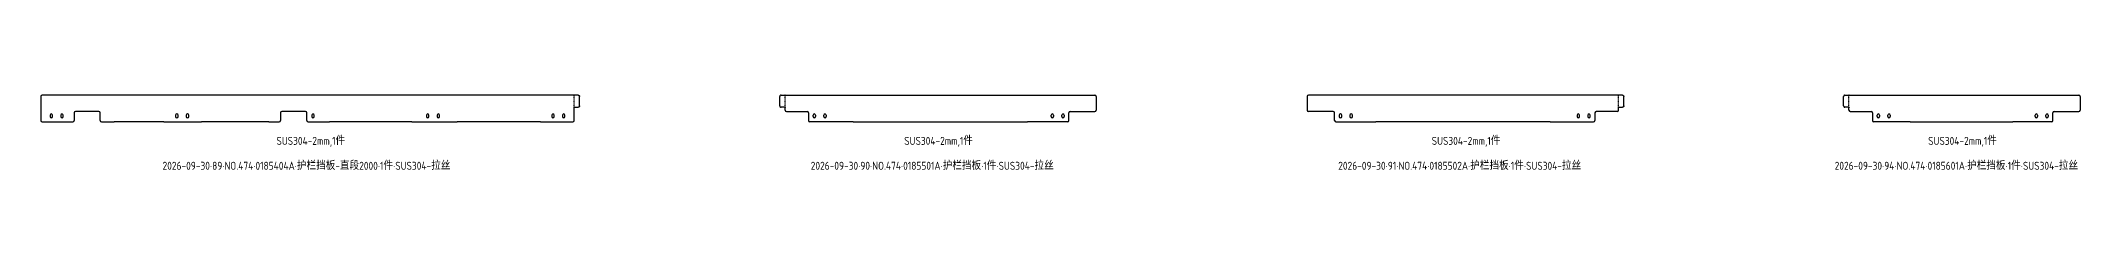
# Model space of a CAD drawing. Header units: inches. Extents: x -1146 to 223752, y 26431 to 27942.
# Drawn here: x 131605 to 139251, y 26431 to 26711 of the extents above; entities that cross this region are included whole.
import ezdxf

# ---------------------------------------------------------------- set-up
doc = ezdxf.new("R2010")
doc.units = ezdxf.units.IN
doc.header["$LTSCALE"] = 0.194989
doc.linetypes.add('CENTER', pattern=[50.8, 31.75, -6.35, 6.35, -6.35])
doc.layers.add('可见 (ISO)', color=7, linetype='Continuous', lineweight=25)
doc.layers.add('折弯线', color=1, linetype='CENTER')
doc.styles.add('Z-English', font='gbenor.shx', dxfattribs={"height": 10, "bigfont": 'hztxt.shx'})

msp = doc.modelspace()

# ---------------------------------------------------------------- linework, layer by layer
at = {"layer": '可见 (ISO)'}
for p, q in [((131605, 26705.7), (131605, 26615.7)), ((131879.5, 26710.7), (131610, 26710.7)), ((132066.2, 26710.7), (131879.5, 26710.7)), ((132208, 26710.7), (132066.2, 26710.7)), ((132460.5, 26710.7), (132208, 26710.7)), ((132687.3, 26710.7), (132460.5, 26710.7)), ((132996.3, 26710.7), (132687.3, 26710.7)), ((133166.5, 26710.7), (132996.3, 26710.7)), ((133478.1, 26710.7), (133166.5, 26710.7)), ((133604.5, 26710.7), (133478.1, 26710.7)), ((133604.5, 26710.7), (133605.5, 26710.7)), ((133620, 26710.7), (133605.5, 26710.7)), ((133625, 26670.7), (133625, 26705.7)), ((134375, 26670.7), (134375, 26705.7)), ((134380, 26710.7), (134394.5, 26710.7)), ((134395.5, 26710.7), (134394.5, 26710.7)), ((134395.5, 26710.7), (134650.9, 26710.7)), ((134650.9, 26710.7), (135304.6, 26710.7)), ((135304.6, 26710.7), (135557, 26710.7)), ((135562, 26705.7), (135562, 26654.7)), ((136352.5, 26705.7), (136352.5, 26654.7)), ((136610, 26710.7), (136357.5, 26710.7)), ((137263.7, 26710.7), (136610, 26710.7)), ((137519, 26710.7), (137263.7, 26710.7)), ((137519, 26710.7), (137520.1, 26710.7)), ((137534.5, 26710.7), (137520.1, 26710.7)), ((137539.5, 26670.7), (137539.5, 26705.7)), ((138363.6, 26670.7), (138363.6, 26705.7)), ((138368.6, 26710.7), (138383.1, 26710.7)), ((138384.1, 26710.7), (138383.1, 26710.7)), ((138384.1, 26710.7), (138613.2, 26710.7)), ((138613.2, 26710.7), (138997.5, 26710.7)), ((138997.5, 26710.7), (139245.6, 26710.7)), ((139250.6, 26705.7), (139250.6, 26654.7)), ((131610, 26610.7), (131725, 26610.7)), ((131640.5, 26635.7), (131640.5, 26630.7)), ((131649.5, 26630.7), (131649.5, 26635.7)), ((131680.5, 26635.7), (131680.5, 26630.7)), ((131689.5, 26630.7), (131689.5, 26635.7)), ((131730, 26644.7), (131730, 26615.7)), ((131823, 26649.7), (131735, 26649.7)), ((131828, 26615.7), (131828, 26644.7)), ((131833, 26610.7), (131879.5, 26610.7)), ((132066.2, 26610.7), (131879.5, 26610.7)), ((132066.2, 26610.7), (132208, 26610.7)), ((132110.5, 26635.7), (132110.5, 26630.7)), ((132119.5, 26630.7), (132119.5, 26635.7)), ((132150.5, 26635.7), (132150.5, 26630.7)), ((132159.5, 26630.7), (132159.5, 26635.7)), ((132460.5, 26610.7), (132208, 26610.7)), ((132460.5, 26610.7), (132499, 26610.7)), ((132504, 26644.7), (132504, 26615.7)), ((132597, 26649.7), (132509, 26649.7)), ((132602, 26615.7), (132602, 26644.7)), ((132607, 26610.7), (132687.3, 26610.7)), ((132620.5, 26635.7), (132620.5, 26630.7)), ((132629.5, 26630.7), (132629.5, 26635.7)), ((132996.3, 26610.7), (132687.3, 26610.7)), ((132996.3, 26610.7), (133166.5, 26610.7)), ((133050.5, 26635.7), (133050.5, 26630.7)), ((133059.5, 26630.7), (133059.5, 26635.7)), ((133090.5, 26635.7), (133090.5, 26630.7)), ((133099.5, 26630.7), (133099.5, 26635.7)), ((133478.1, 26610.7), (133166.5, 26610.7)), ((133478.1, 26610.7), (133600, 26610.7)), ((133520.5, 26635.7), (133520.5, 26630.7)), ((133529.5, 26630.7), (133529.5, 26635.7)), ((133560.5, 26635.7), (133560.5, 26630.7)), ((133569.5, 26630.7), (133569.5, 26635.7)), ((133604.5, 26665.7), (133604, 26665.7)), ((133604, 26665.7), (133604, 26664.7)), ((133604, 26664.7), (133605, 26664.7)), ((133605.5, 26665.7), (133604.5, 26665.7)), ((133605, 26615.7), (133605, 26664.7)), ((133605.5, 26665.7), (133620, 26665.7)), ((134394.5, 26665.7), (134380, 26665.7)), ((134394.5, 26665.7), (134395.5, 26665.7)), ((134395, 26654.7), (134395, 26664.7)), ((134396, 26664.7), (134395, 26664.7)), ((134395.5, 26665.7), (134396, 26665.7)), ((134396, 26665.7), (134396, 26664.7)), ((134400, 26649.7), (134478, 26649.7)), ((134483, 26644.7), (134483, 26615.7)), ((134650.9, 26610.7), (134488, 26610.7)), ((134500.5, 26630.7), (134500.5, 26635.7)), ((134509.5, 26635.7), (134509.5, 26630.7)), ((134540.5, 26630.7), (134540.5, 26635.7)), ((134549.5, 26635.7), (134549.5, 26630.7)), ((134650.9, 26610.7), (135304.6, 26610.7)), ((135454, 26610.7), (135304.6, 26610.7)), ((135392.5, 26630.7), (135392.5, 26635.7)), ((135401.5, 26635.7), (135401.5, 26630.7)), ((135432.5, 26630.7), (135432.5, 26635.7)), ((135441.5, 26635.7), (135441.5, 26630.7)), ((135459, 26615.7), (135459, 26644.7)), ((135464, 26649.7), (135557, 26649.7)), ((136450.5, 26649.7), (136357.5, 26649.7)), ((136455.5, 26615.7), (136455.5, 26644.7)), ((136460.5, 26610.7), (136610, 26610.7)), ((136473, 26635.7), (136473, 26630.7)), ((136482, 26630.7), (136482, 26635.7)), ((136513, 26635.7), (136513, 26630.7)), ((136522, 26630.7), (136522, 26635.7)), ((137263.7, 26610.7), (136610, 26610.7)), ((137263.7, 26610.7), (137426.5, 26610.7)), ((137365, 26635.7), (137365, 26630.7)), ((137374, 26630.7), (137374, 26635.7)), ((137405, 26635.7), (137405, 26630.7)), ((137414, 26630.7), (137414, 26635.7)), ((137431.5, 26644.7), (137431.5, 26615.7)), ((137514.5, 26649.7), (137436.5, 26649.7)), ((137519, 26665.7), (137518.5, 26665.7)), ((137518.5, 26665.7), (137518.5, 26664.7)), ((137518.5, 26664.7), (137519.5, 26664.7)), ((137520.1, 26665.7), (137519, 26665.7)), ((137519.5, 26654.7), (137519.5, 26664.7)), ((137520.1, 26665.7), (137534.5, 26665.7)), ((138383.1, 26665.7), (138368.6, 26665.7)), ((138383.1, 26665.7), (138384.1, 26665.7)), ((138383.6, 26654.7), (138383.6, 26664.7)), ((138384.6, 26664.7), (138383.6, 26664.7)), ((138384.1, 26665.7), (138384.6, 26665.7)), ((138384.6, 26665.7), (138384.6, 26664.7)), ((138388.6, 26649.7), (138466.6, 26649.7)), ((138471.6, 26644.7), (138471.6, 26615.7)), ((138613.2, 26610.7), (138476.6, 26610.7)), ((138489.1, 26630.7), (138489.1, 26635.7)), ((138498.1, 26635.7), (138498.1, 26630.7)), ((138529.1, 26630.7), (138529.1, 26635.7)), ((138538.1, 26635.7), (138538.1, 26630.7)), ((138613.2, 26610.7), (138997.5, 26610.7)), ((139142.6, 26610.7), (138997.5, 26610.7)), ((139081.1, 26630.7), (139081.1, 26635.7)), ((139090.1, 26635.7), (139090.1, 26630.7)), ((139121.1, 26630.7), (139121.1, 26635.7)), ((139130.1, 26635.7), (139130.1, 26630.7)), ((139147.6, 26615.7), (139147.6, 26644.7)), ((139152.6, 26649.7), (139245.6, 26649.7))]:
    msp.add_line(p, q, dxfattribs=at)
for points in [[(133620, 26710.7), (133620.5, 26710.7), (133621, 26710.6), (133621.4, 26710.5), (133621.9, 26710.3), (133622.3, 26710.1), (133622.8, 26709.9), (133623.2, 26709.6), (133623.5, 26709.2), (133623.9, 26708.9), (133624.1, 26708.5), (133624.4, 26708.1), (133624.6, 26707.6), (133624.8, 26707.2), (133624.9, 26706.7), (133625, 26706.2), (133625, 26705.7)], [(134380, 26710.7), (134379.5, 26710.7), (134379, 26710.6), (134378.5, 26710.5), (134378.1, 26710.3), (134377.6, 26710.1), (134377.2, 26709.9), (134376.8, 26709.6), (134376.5, 26709.2), (134376.1, 26708.9), (134375.8, 26708.5), (134375.6, 26708.1), (134375.4, 26707.6), (134375.2, 26707.2), (134375.1, 26706.7), (134375, 26706.2), (134375, 26705.7)], [(137534.5, 26710.7), (137535, 26710.7), (137535.5, 26710.6), (137536, 26710.5), (137536.4, 26710.3), (137536.9, 26710.1), (137537.3, 26709.9), (137537.7, 26709.6), (137538.1, 26709.2), (137538.4, 26708.9), (137538.7, 26708.5), (137538.9, 26708.1), (137539.2, 26707.6), (137539.3, 26707.2), (137539.4, 26706.7), (137539.5, 26706.2), (137539.5, 26705.7)], [(138368.6, 26710.7), (138368.1, 26710.7), (138367.6, 26710.6), (138367.1, 26710.5), (138366.7, 26710.3), (138366.2, 26710.1), (138365.8, 26709.9), (138365.4, 26709.6), (138365, 26709.2), (138364.7, 26708.9), (138364.4, 26708.5), (138364.2, 26708.1), (138364, 26707.6), (138363.8, 26707.2), (138363.7, 26706.7), (138363.6, 26706.2), (138363.6, 26705.7)], [(133625, 26670.7), (133625, 26670.2), (133624.9, 26669.7), (133624.8, 26669.2), (133624.6, 26668.8), (133624.4, 26668.3), (133624.1, 26667.9), (133623.9, 26667.5), (133623.5, 26667.2), (133623.2, 26666.8), (133622.8, 26666.5), (133622.3, 26666.3), (133621.9, 26666.1), (133621.4, 26665.9), (133621, 26665.8), (133620.5, 26665.7), (133620, 26665.7)], [(134375, 26670.7), (134375, 26670.2), (134375.1, 26669.7), (134375.2, 26669.2), (134375.4, 26668.8), (134375.6, 26668.3), (134375.8, 26667.9), (134376.1, 26667.5), (134376.5, 26667.2), (134376.8, 26666.8), (134377.2, 26666.5), (134377.6, 26666.3), (134378.1, 26666.1), (134378.5, 26665.9), (134379, 26665.8), (134379.5, 26665.7), (134380, 26665.7)], [(137539.5, 26670.7), (137539.5, 26670.2), (137539.4, 26669.7), (137539.3, 26669.2), (137539.2, 26668.8), (137538.9, 26668.3), (137538.7, 26667.9), (137538.4, 26667.5), (137538.1, 26667.2), (137537.7, 26666.8), (137537.3, 26666.5), (137536.9, 26666.3), (137536.4, 26666.1), (137536, 26665.9), (137535.5, 26665.8), (137535, 26665.7), (137534.5, 26665.7)], [(138363.6, 26670.7), (138363.6, 26670.2), (138363.7, 26669.7), (138363.8, 26669.2), (138364, 26668.8), (138364.2, 26668.3), (138364.4, 26667.9), (138364.7, 26667.5), (138365, 26667.2), (138365.4, 26666.8), (138365.8, 26666.5), (138366.2, 26666.3), (138366.7, 26666.1), (138367.1, 26665.9), (138367.6, 26665.8), (138368.1, 26665.7), (138368.6, 26665.7)]]:
    msp.add_lwpolyline(points, dxfattribs=at)
for centre, radius, start, end in [((131610, 26705.7), 5, 90, 180), ((135557, 26705.7), 5, 0, 90), ((136357.5, 26705.7), 5, 90, 180), ((139245.6, 26705.7), 5, 0, 90), ((131610, 26615.7), 5, 180, -90), ((131645, 26635.7), 4.5, 0, 180), ((131645, 26630.7), 4.5, 180, 0), ((131685, 26635.7), 4.5, 0, 180), ((131685, 26630.7), 4.5, 180, 0), ((131725, 26615.7), 5, -90, 0), ((131735, 26644.7), 5, 90, 180), ((131823, 26644.7), 5, 0, 90), ((131833, 26615.7), 5, 180, -90), ((132115, 26635.7), 4.5, 0, 180), ((132115, 26630.7), 4.5, 180, 0), ((132155, 26635.7), 4.5, 0, 180), ((132155, 26630.7), 4.5, 180, 0), ((132499, 26615.7), 5, -90, 0), ((132509, 26644.7), 5, 90, 180), ((132597, 26644.7), 5, 0, 90), ((132607, 26615.7), 5, 180, -90), ((132625, 26635.7), 4.5, 0, 180), ((132625, 26630.7), 4.5, 180, 0), ((133055, 26635.7), 4.5, 0, 180), ((133055, 26630.7), 4.5, 180, 0), ((133095, 26635.7), 4.5, 0, 180), ((133095, 26630.7), 4.5, 180, 0), ((133525, 26635.7), 4.5, 0, 180), ((133525, 26630.7), 4.5, 180, 0), ((133565, 26635.7), 4.5, 0, 180), ((133565, 26630.7), 4.5, 180, 0), ((133600, 26615.7), 5, -90, 0), ((134400, 26654.7), 5, 180, -90), ((134478, 26644.7), 5, 0, 90), ((134488, 26615.7), 5, 180, -90), ((134505, 26635.7), 4.5, 0, 180), ((134505, 26630.7), 4.5, 180, 0), ((134545, 26635.7), 4.5, 0, 180), ((134545, 26630.7), 4.5, 180, 0), ((135397, 26635.7), 4.5, 0, 180), ((135397, 26630.7), 4.5, 180, 0), ((135437, 26635.7), 4.5, 0, 180), ((135437, 26630.7), 4.5, 180, 0), ((135454, 26615.7), 5, -90, 0), ((135464, 26644.7), 5, 90, 180), ((135557, 26654.7), 5, -90, 0), ((136357.5, 26654.7), 5, 180, -90), ((136450.5, 26644.7), 5, 0, 90), ((136460.5, 26615.7), 5, 180, -90), ((136477.5, 26635.7), 4.5, 0, 180), ((136477.5, 26630.7), 4.5, 180, 0), ((136517.5, 26635.7), 4.5, 0, 180), ((136517.5, 26630.7), 4.5, 180, 0), ((137369.5, 26635.7), 4.5, 0, 180), ((137369.5, 26630.7), 4.5, 180, 0), ((137409.5, 26635.7), 4.5, 0, 180), ((137409.5, 26630.7), 4.5, 180, 0), ((137426.5, 26615.7), 5, -90, 0), ((137436.5, 26644.7), 5, 90, 180), ((137514.5, 26654.7), 5, -90, 0), ((138388.6, 26654.7), 5, 180, -90), ((138466.6, 26644.7), 5, 0, 90), ((138476.6, 26615.7), 5, 180, -90), ((138493.6, 26635.7), 4.5, 0, 180), ((138493.6, 26630.7), 4.5, 180, 0), ((138533.6, 26635.7), 4.5, 0, 180), ((138533.6, 26630.7), 4.5, 180, 0), ((139085.6, 26635.7), 4.5, 0, 180), ((139085.6, 26630.7), 4.5, 180, 0), ((139125.6, 26635.7), 4.5, 0, 180), ((139125.6, 26630.7), 4.5, 180, 0), ((139142.6, 26615.7), 5, -90, 0), ((139152.6, 26644.7), 5, 90, 180), ((139245.6, 26654.7), 5, -90, 0)]:
    msp.add_arc(centre, radius, start, end, dxfattribs=at)
at = {"layer": '折弯线', "color": 1, "linetype": 'CENTER', "ltscale": 0.5}
for points in [[(133605, 26665.7), (133605, 26710.7)], [(134395, 26665.7), (134395, 26710.7)], [(137519.5, 26665.7), (137519.5, 26710.7)], [(138383.6, 26665.7), (138383.6, 26710.7)]]:
    msp.add_lwpolyline(points, dxfattribs=at)

# ---------------------------------------------------------------- texts
at = {"color": 3, "style": 'Z-English'}
for p in [(132488.4, 26524.4), (134841.9, 26524.4), (136819.4, 26524.4), (138680.5, 26524.4)]:
    msp.add_text('SUS304-2mm,1件', height=30, dxfattribs=at).set_placement(p)
at = {"color": 2, "style": 'Z-English'}
for s, p in [('2026-09-30·89·NO.474·0185404A·护栏挡板-直段2000·1件·SUS304-拉丝', (132061.5, 26431)), ('2026-09-30·90·NO.474·0185501A·护栏挡板·1件·SUS304-拉丝', (134491.5, 26431)), ('2026-09-30·91·NO.474·0185502A·护栏挡板·1件·SUS304-拉丝', (136469, 26431)), ('2026-09-30·94·NO.474·0185601A·护栏挡板·1件·SUS304-拉丝', (138330.1, 26431))]:
    msp.add_text(s, height=30, dxfattribs=at).set_placement(p)

doc.saveas('drawing.dxf')
